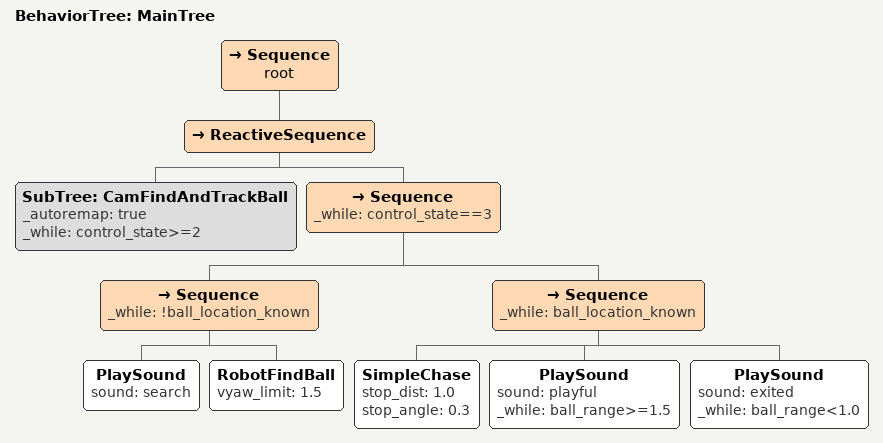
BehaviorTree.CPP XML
<!-- Ball-chasing demonstration. -->

<root BTCPP_format="4" >
    <include path="./subtrees/subtree_cam_find_and_track_ball.xml" />

     <BehaviorTree ID="MainTree">
        <Sequence name="root">
            <ReactiveSequence>
               <SubTree ID="CamFindAndTrackBall" _autoremap="true" _while="control_state>=2" />
               <Sequence _while="control_state==3" >
                  <Sequence _while="!ball_location_known" >
                     <PlaySound sound="search" />
                     <RobotFindBall vyaw_limit="1.5" />
                  </Sequence>
                  <Sequence _while="ball_location_known" >
                     <SimpleChase  stop_dist="1.0" stop_angle="0.3" />
                     <PlaySound sound="playful" _while="ball_range>=1.5" />
                     <PlaySound sound="exited" _while="ball_range&lt;1.0" />
                  </Sequence>
               </Sequence>
            </ReactiveSequence>
        </Sequence>
     </BehaviorTree>
</root>
